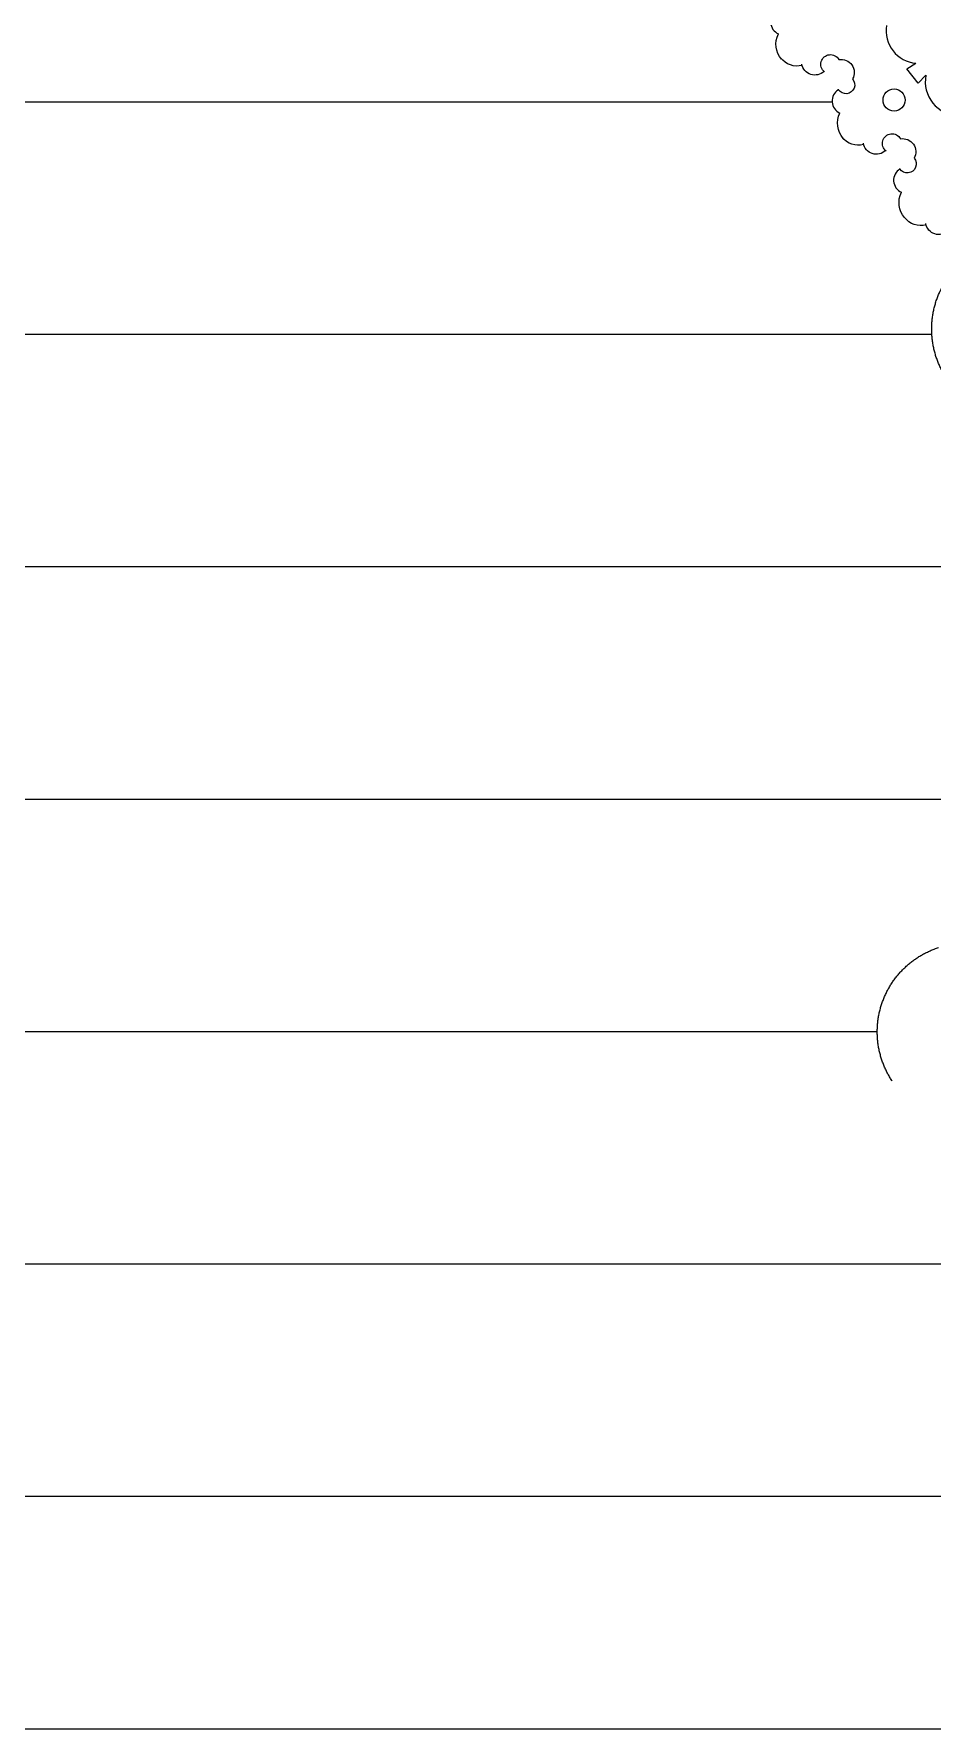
# Model space of a CAD drawing. Header units: millimetres. Extents: x 2399 to 111977, y 1313 to 59551.
# Drawn here: x 72755 to 74309, y 36796 to 39727 of the extents above; entities that cross this region are included whole.
import ezdxf

# ---------------------------------------------------------------- set-up
doc = ezdxf.new("R2010")
doc.units = ezdxf.units.MM
doc.linetypes.add('Невидимая', pattern=[391.222223, 282.222223, -109])
doc.layers.add('main line', color=7, linetype='Continuous', lineweight=13)

msp = doc.modelspace()

# ---------------------------------------------------------------- linework, layer by layer
at = {"layer": 'main line', "color": 7, "linetype": 'Continuous', "lineweight": 13}
for p, q in [((74265.1942, 39666.855), (74280.6974, 39676.2359)), ((74284.7404, 39642.026), (74265.1942, 39666.855)), ((74298.0833, 39655.4408), (74284.7404, 39642.026)), ((74136.0395, 39609.1637), (72370.5305, 39609.1637)), ((74308.4953, 39207.3082), (72198.0747, 39207.3082)), ((74592.1325, 38805.4526), (71914.4375, 38805.4526)), ((74451.5303, 38403.5971), (72055.0397, 38403.5971)), ((74214.1038, 38001.7415), (72292.4662, 38001.7415)), ((74715.859, 37599.886), (71768.4252, 37599.886)), ((75459.6414, 37198.0305), (71024.6428, 37198.0305)), ((75528.285, 36796.1749), (70978.285, 36796.1749))]:
    msp.add_line(p, q, dxfattribs=at)
at = {"layer": 'main line', "color": 7, "linetype": 'Continuous', "lineweight": 13, "flags": 128}
for points in [[(74016.41, 39798.4195, -1.219803903), (74041.3394, 39819.6015, -0.63216014), (74064.8956, 39786.0285, -1.067465283), (74040.5223, 39767.3874, 0.60309642), (74043.0331, 39727.0512)], [(74016.41, 39798.4195, -1.219803903), (74041.3394, 39819.6015, -0.63216014), (74064.8956, 39786.0285, -1.067465283), (74040.5223, 39767.3874, 0.60309642), (74043.0331, 39727.0512)], [(74016.41, 39798.4195, -1.219803903), (74041.3394, 39819.6015, -0.63216014), (74064.8956, 39786.0285, -1.067465283), (74040.5223, 39767.3874, 0.60309642), (74043.0331, 39727.0512)], [(74016.41, 39798.4195, -1.219803903), (74041.3394, 39819.6015, -0.63216014), (74064.8956, 39786.0285, -1.067465283), (74040.5223, 39767.3874, 0.60309642), (74043.0331, 39727.0512)], [(74016.41, 39798.4195, -1.219803903), (74041.3394, 39819.6015, -0.63216014), (74064.8956, 39786.0285, -1.067465283), (74040.5223, 39767.3874, 0.60309642), (74043.0331, 39727.0512)], [(74016.41, 39798.4195, -1.219803903), (74041.3394, 39819.6015, -0.63216014), (74064.8956, 39786.0285, -1.067465283), (74040.5223, 39767.3874, 0.60309642), (74043.0331, 39727.0512)], [(74048.6607, 39683.3927, -0.304535594), (74043.0331, 39727.0512)], [(74048.6607, 39683.3927, -0.304535594), (74043.0331, 39727.0512)], [(74048.6607, 39683.3927, -0.304535594), (74043.0331, 39727.0512)], [(74048.6607, 39683.3927, -0.304535594), (74043.0331, 39727.0512)], [(74048.6607, 39683.3927, -0.304535594), (74043.0331, 39727.0512)], [(74048.6607, 39683.3927, -0.304535594), (74043.0331, 39727.0512)], [(74084.1289, 39672.5566, -0.304535594), (74047.1546, 39685.331)], [(74084.1289, 39672.5566, -0.304535594), (74047.1546, 39685.331)], [(74084.1289, 39672.5566, -0.304535594), (74047.1546, 39685.331)], [(74084.1289, 39672.5566, -0.304535594), (74047.1546, 39685.331)], [(74084.1289, 39672.5566, -0.304535594), (74047.1546, 39685.331)], [(74084.1289, 39672.5566, -0.304535594), (74047.1546, 39685.331)], [(74122.8094, 39661.4857, -1.219803903), (74147.7388, 39682.6677, -0.63216014), (74171.295, 39649.0946, -1.067465283), (74146.9218, 39630.4536, 0.60309642), (74149.4325, 39590.1174)], [(74122.8094, 39661.4857, -1.219803903), (74147.7388, 39682.6677, -0.63216014), (74171.295, 39649.0946, -1.067465283), (74146.9218, 39630.4536, 0.60309642), (74149.4325, 39590.1174)], [(74122.8094, 39661.4857, -1.219803903), (74147.7388, 39682.6677, -0.63216014), (74171.295, 39649.0946, -1.067465283), (74146.9218, 39630.4536, 0.60309642), (74149.4325, 39590.1174)], [(74122.8094, 39661.4857, -1.219803903), (74147.7388, 39682.6677, -0.63216014), (74171.295, 39649.0946, -1.067465283), (74146.9218, 39630.4536, 0.60309642), (74149.4325, 39590.1174)], [(74122.8094, 39661.4857, -1.219803903), (74147.7388, 39682.6677, -0.63216014), (74171.295, 39649.0946, -1.067465283), (74146.9218, 39630.4536, 0.60309642), (74149.4325, 39590.1174)], [(74122.8094, 39661.4857, -1.219803903), (74147.7388, 39682.6677, -0.63216014), (74171.295, 39649.0946, -1.067465283), (74146.9218, 39630.4536, 0.60309642), (74149.4325, 39590.1174)], [(74122.0745, 39662.4315, -0.60309642), (74083.6093, 39674.8305)], [(74122.0745, 39662.4315, -0.60309642), (74083.6093, 39674.8305)], [(74122.0745, 39662.4315, -0.60309642), (74083.6093, 39674.8305)], [(74122.0745, 39662.4315, -0.60309642), (74083.6093, 39674.8305)], [(74122.0745, 39662.4315, -0.60309642), (74083.6093, 39674.8305)], [(74122.0745, 39662.4315, -0.60309642), (74083.6093, 39674.8305)], [(74146.1869, 39631.3994, 0.017938026), (74146.713, 39630.3248)], [(74146.1869, 39631.3994, 0.017938026), (74146.713, 39630.3248)], [(74146.1869, 39631.3994, 0.017938026), (74146.713, 39630.3248)], [(74146.1869, 39631.3994, 0.017938026), (74146.713, 39630.3248)], [(74146.1869, 39631.3994, 0.017938026), (74146.713, 39630.3248)], [(74146.1869, 39631.3994, 0.017938026), (74146.713, 39630.3248)], [(74155.0601, 39546.4588, -0.304535594), (74149.4325, 39590.1174)], [(74155.0601, 39546.4588, -0.304535594), (74149.4325, 39590.1174)], [(74155.0601, 39546.4588, -0.304535594), (74149.4325, 39590.1174)], [(74155.0601, 39546.4588, -0.304535594), (74149.4325, 39590.1174)], [(74155.0601, 39546.4588, -0.304535594), (74149.4325, 39590.1174)], [(74155.0601, 39546.4588, -0.304535594), (74149.4325, 39590.1174)], [(74190.5283, 39535.6228, -0.304535594), (74153.554, 39548.3972)], [(74190.5283, 39535.6228, -0.304535594), (74153.554, 39548.3972)], [(74190.5283, 39535.6228, -0.304535594), (74153.554, 39548.3972)], [(74190.5283, 39535.6228, -0.304535594), (74153.554, 39548.3972)], [(74190.5283, 39535.6228, -0.304535594), (74153.554, 39548.3972)], [(74190.5283, 39535.6228, -0.304535594), (74153.554, 39548.3972)], [(74228.474, 39525.4976, -0.60309642), (74190.0087, 39537.8967)], [(74228.474, 39525.4976, -0.60309642), (74190.0087, 39537.8967)], [(74228.474, 39525.4976, -0.60309642), (74190.0087, 39537.8967)], [(74228.474, 39525.4976, -0.60309642), (74190.0087, 39537.8967)], [(74228.474, 39525.4976, -0.60309642), (74190.0087, 39537.8967)], [(74228.474, 39525.4976, -0.60309642), (74190.0087, 39537.8967)], [(74229.2088, 39524.5519, -1.219803903), (74254.1382, 39545.7339, -0.63216014), (74277.6944, 39512.1608, -1.067465283), (74253.3212, 39493.5198, 0.60309642), (74255.8319, 39453.1836)], [(74229.2088, 39524.5519, -1.219803903), (74254.1382, 39545.7339, -0.63216014), (74277.6944, 39512.1608, -1.067465283), (74253.3212, 39493.5198, 0.60309642), (74255.8319, 39453.1836)], [(74229.2088, 39524.5519, -1.219803903), (74254.1382, 39545.7339, -0.63216014), (74277.6944, 39512.1608, -1.067465283), (74253.3212, 39493.5198, 0.60309642), (74255.8319, 39453.1836)], [(74229.2088, 39524.5519, -1.219803903), (74254.1382, 39545.7339, -0.63216014), (74277.6944, 39512.1608, -1.067465283), (74253.3212, 39493.5198, 0.60309642), (74255.8319, 39453.1836)], [(74229.2088, 39524.5519, -1.219803903), (74254.1382, 39545.7339, -0.63216014), (74277.6944, 39512.1608, -1.067465283), (74253.3212, 39493.5198, 0.60309642), (74255.8319, 39453.1836)], [(74229.2088, 39524.5519, -1.219803903), (74254.1382, 39545.7339, -0.63216014), (74277.6944, 39512.1608, -1.067465283), (74253.3212, 39493.5198, 0.60309642), (74255.8319, 39453.1836)], [(74252.5863, 39494.4655, 0.017938026), (74253.1124, 39493.391)], [(74252.5863, 39494.4655, 0.017938026), (74253.1124, 39493.391)], [(74252.5863, 39494.4655, 0.017938026), (74253.1124, 39493.391)], [(74252.5863, 39494.4655, 0.017938026), (74253.1124, 39493.391)], [(74252.5863, 39494.4655, 0.017938026), (74253.1124, 39493.391)], [(74252.5863, 39494.4655, 0.017938026), (74253.1124, 39493.391)], [(74261.4596, 39409.525, -0.304535594), (74255.8319, 39453.1836)], [(74261.4596, 39409.525, -0.304535594), (74255.8319, 39453.1836)], [(74261.4596, 39409.525, -0.304535594), (74255.8319, 39453.1836)], [(74261.4596, 39409.525, -0.304535594), (74255.8319, 39453.1836)], [(74261.4596, 39409.525, -0.304535594), (74255.8319, 39453.1836)], [(74261.4596, 39409.525, -0.304535594), (74255.8319, 39453.1836)], [(74298.4339, 39396.7506, -0.304535594), (74261.4596, 39409.525)], [(74298.4339, 39396.7506, -0.304535594), (74261.4596, 39409.525)], [(74298.4339, 39396.7506, -0.304535594), (74261.4596, 39409.525)], [(74298.4339, 39396.7506, -0.304535594), (74261.4596, 39409.525)], [(74298.4339, 39396.7506, -0.304535594), (74261.4596, 39409.525)], [(74298.4339, 39396.7506, -0.304535594), (74261.4596, 39409.525)], [(74336.3795, 39386.6255, -0.60309642), (74297.9143, 39399.0245)], [(74336.3795, 39386.6255, -0.60309642), (74297.9143, 39399.0245)], [(74336.3795, 39386.6255, -0.60309642), (74297.9143, 39399.0245)], [(74336.3795, 39386.6255, -0.60309642), (74297.9143, 39399.0245)], [(74336.3795, 39386.6255, -0.60309642), (74297.9143, 39399.0245)], [(74336.3795, 39386.6255, -0.60309642), (74297.9143, 39399.0245)]]:
    msp.add_lwpolyline(points, format="xyb", dxfattribs=at)
at = {"layer": 'main line', "color": 7, "linetype": 'Continuous', "lineweight": 13}
msp.add_circle((74243.2055, 39612.6605), 19.1338, dxfattribs=at)
msp.add_circle((74243.2055, 39612.6605), 19.1338, dxfattribs=at)
msp.add_circle((74243.2055, 39612.6605), 19.1338, dxfattribs=at)
msp.add_circle((74243.2055, 39612.6605), 19.1338, dxfattribs=at)
msp.add_circle((74243.2055, 39612.6605), 19.1338, dxfattribs=at)
msp.add_circle((74243.2055, 39612.6605), 19.1338, dxfattribs=at)
at = {"layer": 'main line', "color": 7, "linetype": 'Невидимая', "lineweight": 13}
for centre in [(74461.2494, 39216.7505), (74367.1495, 38001.7415)]:
    msp.add_circle(centre, 153.0457, dxfattribs=at)
at = {"layer": 'main line', "color": 7, "linetype": 'Continuous', "lineweight": 13}
for centre, radius, start, end in [((74286.0048, 39732.6498), 56.663, 171.1725051, 264.6255385), ((74356.8425, 39644.7541), 59.7232, 169.692115, 267.6035061)]:
    msp.add_arc(centre, radius, start, end, dxfattribs=at)

doc.saveas('drawing.dxf')
